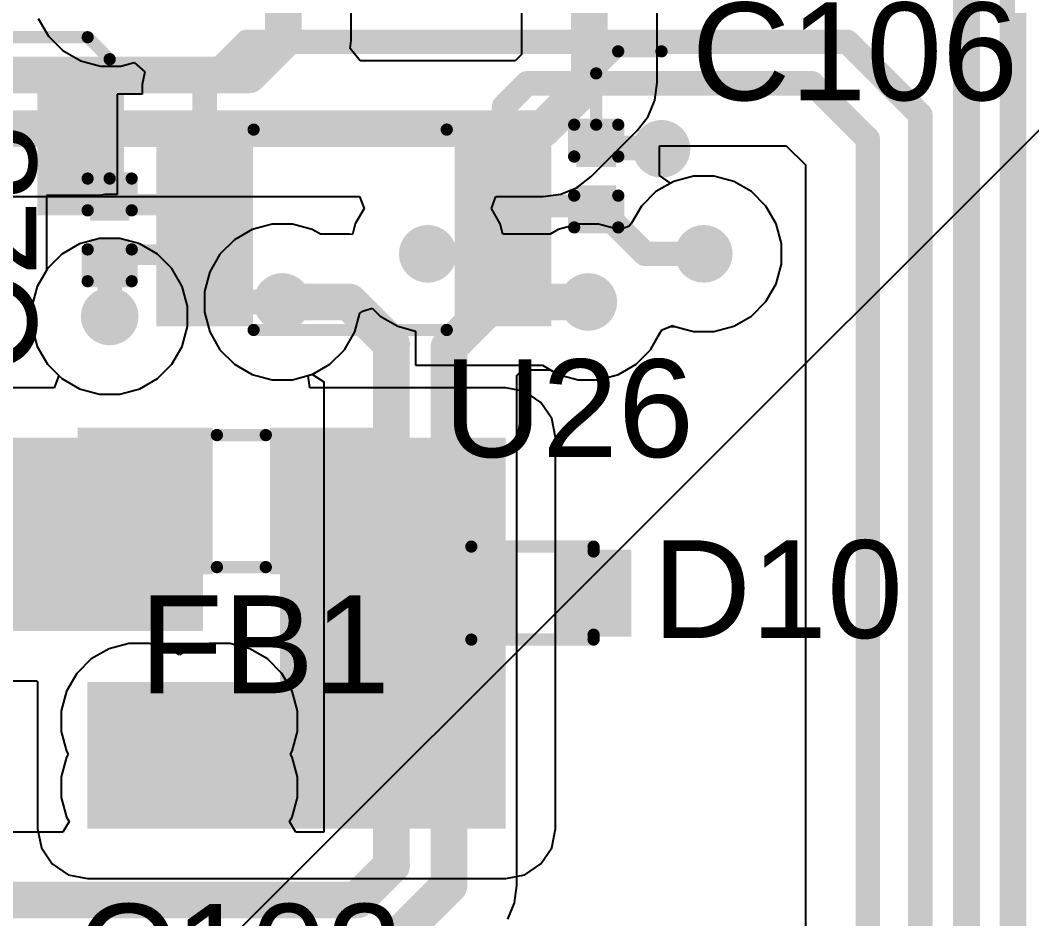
# Model space of a CAD drawing. Header units: millimetres. Extents: x -3 to 5437, y -3 to 5435.
# Drawn here: x 82.89 to 93.4, y 88.24 to 97.58 of the extents above; entities that cross this region are included whole.
import ezdxf

# ---------------------------------------------------------------- set-up
doc = ezdxf.new("R2010")
doc.units = ezdxf.units.MM
for name, color, linetype in [('BottomLayer', 5, 'Continuous'), ('BottomSolder', 6, 'Continuous'), ('TopLayer', 1, 'Continuous'), ('TopOverlay', 2, 'Continuous'), ('TopPaste', 8, 'Continuous'), ('TopSolder', 216, 'Continuous'), ('ViaHoleLayer', 16, 'Continuous')]:
    doc.layers.add(name, color=color, linetype=linetype)
doc.styles.add('Arial', font='', dxfattribs={"height": 0.2})
doc.styles.get('Arial').set_extended_font_data('Arial')

# ---------------------------------------------------------------- blocks, each defined once
blk = doc.blocks.new('CAP_0201_59')
at = {"layer": 'TopLayer'}
for points in [[(-0.45, 0.15), (-0.15, 0.15), (-0.15, -0.15), (-0.45, -0.15)], [(0.15, 0.15), (0.45, 0.15), (0.45, -0.15), (0.15, -0.15)]]:
    blk.add_hatch(color=1, dxfattribs=at).paths.add_polyline_path(points)
at = {"layer": 'TopPaste'}
for points in [[(-0.45, 0.15), (-0.15, 0.15), (-0.15, -0.15), (-0.45, -0.15)], [(0.15, 0.15), (0.45, 0.15), (0.45, -0.15), (0.15, -0.15)]]:
    blk.add_hatch(color=8, dxfattribs=at).paths.add_polyline_path(points)
at = {"layer": 'TopSolder'}
for points in [[(-0.505, 0.205), (-0.095, 0.205), (-0.095, -0.205), (-0.505, -0.205)], [(0.095, 0.205), (0.505, 0.205), (0.505, -0.205), (0.095, -0.205)]]:
    blk.add_hatch(color=216, dxfattribs=at).paths.add_polyline_path(points)
at = {"layer": 'TopOverlay', "const_width": 0.127}
for points in [[(-0.533, 0.229), (-0.533, -0.229)], [(-0.533, 0.229), (-0.203, 0.229)], [(0.203, 0.229), (0.533, 0.229)], [(0.533, 0.229), (0.533, -0.229)], [(-0.533, -0.229), (-0.203, -0.229)], [(0.203, -0.229), (0.533, -0.229)]]:
    blk.add_lwpolyline(points, dxfattribs=at)
at = {"layer": 'TopOverlay', "const_width": 0.0635}
for points in [[(-0.565, 0.229, 1), (-0.502, 0.229, 1)], [(-0.565, 0.229, 1), (-0.502, 0.229, 1)], [(-0.235, 0.229, 1), (-0.171, 0.229, 1)], [(0.171, 0.229, 1), (0.235, 0.229, 1)], [(0.502, 0.229, 1), (0.565, 0.229, 1)], [(0.502, 0.229, 1), (0.565, 0.229, 1)], [(-0.565, -0.229, 1), (-0.502, -0.229, 1)], [(-0.565, -0.229, 1), (-0.502, -0.229, 1)], [(-0.235, -0.229, 1), (-0.171, -0.229, 1)], [(0.171, -0.229, 1), (0.235, -0.229, 1)], [(0.502, -0.229, 1), (0.565, -0.229, 1)], [(0.502, -0.229, 1), (0.565, -0.229, 1)]]:
    blk.add_lwpolyline(points, format="xyb", close=True, dxfattribs=at)
blk = doc.blocks.new('CAP_0201_60')
at = {"layer": 'TopLayer'}
for points in [[(-0.45, 0.15), (-0.15, 0.15), (-0.15, -0.15), (-0.45, -0.15)], [(0.15, 0.15), (0.45, 0.15), (0.45, -0.15), (0.15, -0.15)]]:
    blk.add_hatch(color=1, dxfattribs=at).paths.add_polyline_path(points)
at = {"layer": 'TopPaste'}
for points in [[(-0.45, 0.15), (-0.15, 0.15), (-0.15, -0.15), (-0.45, -0.15)], [(0.15, 0.15), (0.45, 0.15), (0.45, -0.15), (0.15, -0.15)]]:
    blk.add_hatch(color=8, dxfattribs=at).paths.add_polyline_path(points)
at = {"layer": 'TopSolder'}
for points in [[(-0.505, 0.205), (-0.095, 0.205), (-0.095, -0.205), (-0.505, -0.205)], [(0.095, 0.205), (0.505, 0.205), (0.505, -0.205), (0.095, -0.205)]]:
    blk.add_hatch(color=216, dxfattribs=at).paths.add_polyline_path(points)
at = {"layer": 'TopOverlay', "const_width": 0.127}
for points in [[(-0.533, 0.229), (-0.533, -0.229)], [(-0.533, 0.229), (-0.203, 0.229)], [(0.203, 0.229), (0.533, 0.229)], [(0.533, 0.229), (0.533, -0.229)], [(-0.533, -0.229), (-0.203, -0.229)], [(0.203, -0.229), (0.533, -0.229)]]:
    blk.add_lwpolyline(points, dxfattribs=at)
at = {"layer": 'TopOverlay', "const_width": 0.0635}
for points in [[(-0.565, 0.229, 1), (-0.502, 0.229, 1)], [(-0.565, 0.229, 1), (-0.502, 0.229, 1)], [(-0.235, 0.229, 1), (-0.171, 0.229, 1)], [(0.171, 0.229, 1), (0.235, 0.229, 1)], [(0.502, 0.229, 1), (0.565, 0.229, 1)], [(0.502, 0.229, 1), (0.565, 0.229, 1)], [(-0.565, -0.229, 1), (-0.502, -0.229, 1)], [(-0.565, -0.229, 1), (-0.502, -0.229, 1)], [(-0.235, -0.229, 1), (-0.171, -0.229, 1)], [(0.171, -0.229, 1), (0.235, -0.229, 1)], [(0.502, -0.229, 1), (0.565, -0.229, 1)], [(0.502, -0.229, 1), (0.565, -0.229, 1)]]:
    blk.add_lwpolyline(points, format="xyb", close=True, dxfattribs=at)
blk = doc.blocks.new('TXB0102DCUT_61')
at = {"layer": 'TopLayer'}
for points in [[(-1.95, 0.9), (-1.15, 0.9), (-1.15, 0.6), (-1.95, 0.6)], [(1.15, 0.9), (1.95, 0.9), (1.95, 0.6), (1.15, 0.6)], [(-1.95, 0.4), (-1.15, 0.4), (-1.15, 0.1), (-1.95, 0.1)], [(1.15, 0.4), (1.95, 0.4), (1.95, 0.1), (1.15, 0.1)], [(-1.95, -0.1), (-1.15, -0.1), (-1.15, -0.4), (-1.95, -0.4)], [(1.15, -0.1), (1.95, -0.1), (1.95, -0.4), (1.15, -0.4)], [(-1.95, -0.6), (-1.15, -0.6), (-1.15, -0.9), (-1.95, -0.9)], [(1.15, -0.6), (1.95, -0.6), (1.95, -0.9), (1.15, -0.9)]]:
    blk.add_hatch(color=1, dxfattribs=at).paths.add_polyline_path(points)
at = {"layer": 'TopPaste'}
for points in [[(-1.95, 0.9), (-1.15, 0.9), (-1.15, 0.6), (-1.95, 0.6)], [(1.15, 0.9), (1.95, 0.9), (1.95, 0.6), (1.15, 0.6)], [(-1.95, 0.4), (-1.15, 0.4), (-1.15, 0.1), (-1.95, 0.1)], [(1.15, 0.4), (1.95, 0.4), (1.95, 0.1), (1.15, 0.1)], [(-1.95, -0.1), (-1.15, -0.1), (-1.15, -0.4), (-1.95, -0.4)], [(1.15, -0.1), (1.95, -0.1), (1.95, -0.4), (1.15, -0.4)], [(-1.95, -0.6), (-1.15, -0.6), (-1.15, -0.9), (-1.95, -0.9)], [(1.15, -0.6), (1.95, -0.6), (1.95, -0.9), (1.15, -0.9)]]:
    blk.add_hatch(color=8, dxfattribs=at).paths.add_polyline_path(points)
at = {"layer": 'TopSolder'}
for points in [[(-2.052, 1.002), (-1.048, 1.002), (-1.048, 0.498), (-2.052, 0.498)], [(1.048, 1.002), (2.052, 1.002), (2.052, 0.498), (1.048, 0.498)], [(-2.052, 0.502), (-1.048, 0.502), (-1.048, -0.002), (-2.052, -0.002)], [(1.048, 0.502), (2.052, 0.502), (2.052, -0.002), (1.048, -0.002)], [(-2.052, 0.002), (-1.048, 0.002), (-1.048, -0.502), (-2.052, -0.502)], [(1.048, 0.002), (2.052, 0.002), (2.052, -0.502), (1.048, -0.502)], [(-2.052, -0.498), (-1.048, -0.498), (-1.048, -1.002), (-2.052, -1.002)], [(1.048, -0.498), (2.052, -0.498), (2.052, -1.002), (1.048, -1.002)]]:
    blk.add_hatch(color=216, dxfattribs=at).paths.add_polyline_path(points)
at = {"layer": 'TopOverlay'}
for points, const_width in [([(-1.537, 1.092, 1), (-1.613, 1.092, 1)], 0.2), ([(-1.663, 1.092, 1), (-1.563, 1.092, 1)], 0.1), ([(-1.587, 1.092, 1), (-1.487, 1.092, 1)], 0.1), ([(-1.073, 1.041, 1), (-1.01, 1.041, 1)], 0.0635), ([(0.933, 1.041, 1), (0.997, 1.041, 1)], 0.0635), ([(-1.073, -1.041, 1), (-1.01, -1.041, 1)], 0.0635), ([(0.933, -1.041, 1), (0.997, -1.041, 1)], 0.0635)]:
    blk.add_lwpolyline(points, format="xyb", close=True, dxfattribs=dict(at, const_width=const_width))
at = {"layer": 'TopOverlay', "const_width": 0.127}
for points in [[(-1.041, 1.041), (0.965, 1.041)], [(-1.041, -1.041), (0.965, -1.041)]]:
    blk.add_lwpolyline(points, dxfattribs=at)
blk = doc.blocks.new('I___0805_83')
at = {"layer": 'TopLayer'}
for points in [[(-1.6, 0.66), (-0.4, 0.66), (-0.4, -0.66), (-1.6, -0.66)], [(0.4, 0.66), (1.6, 0.66), (1.6, -0.66), (0.4, -0.66)]]:
    blk.add_hatch(color=1, dxfattribs=at).paths.add_polyline_path(points)
at = {"layer": 'TopPaste'}
for points in [[(-1.6, 0.66), (-0.4, 0.66), (-0.4, -0.66), (-1.6, -0.66)], [(0.4, 0.66), (1.6, 0.66), (1.6, -0.66), (0.4, -0.66)]]:
    blk.add_hatch(color=8, dxfattribs=at).paths.add_polyline_path(points)
at = {"layer": 'TopSolder'}
for points in [[(-1.702, 0.762), (-0.298, 0.762), (-0.298, -0.762), (-1.702, -0.762)], [(0.298, 0.762), (1.702, 0.762), (1.702, -0.762), (0.298, -0.762)]]:
    blk.add_hatch(color=216, dxfattribs=at).paths.add_polyline_path(points)
at = {"layer": 'TopOverlay', "const_width": 0.127}
for points in [[(-0.254, 0.686), (0.254, 0.686)], [(-0.254, -0.686), (0.254, -0.686)]]:
    blk.add_lwpolyline(points, dxfattribs=at)
at = {"layer": 'TopOverlay', "const_width": 0.0635}
for points in [[(-0.286, 0.686, 1), (-0.222, 0.686, 1)], [(0.222, 0.686, 1), (0.286, 0.686, 1)], [(-0.286, -0.686, 1), (-0.222, -0.686, 1)], [(0.222, -0.686, 1), (0.286, -0.686, 1)]]:
    blk.add_lwpolyline(points, format="xyb", close=True, dxfattribs=at)
blk = doc.blocks.new('SOD_523_90')
at = {"layer": 'TopLayer'}
for points in [[(-0.9, 0.35), (-0.3, 0.35), (-0.3, -0.35), (-0.9, -0.35)], [(0.3, 0.35), (0.9, 0.35), (0.9, -0.35), (0.3, -0.35)]]:
    blk.add_hatch(color=1, dxfattribs=at).paths.add_polyline_path(points)
at = {"layer": 'TopOverlay'}
for points in [[(0.666, 0.356), (1.428, 0.356), (1.428, 0.533), (0.666, 0.533)], [(0.945, -0.381), (1.428, -0.381), (1.428, 0.381), (0.945, 0.381)], [(0.666, -0.533), (1.428, -0.533), (1.428, -0.356), (0.666, -0.356)]]:
    blk.add_hatch(color=2, dxfattribs=at).paths.add_polyline_path(points)
at = {"layer": 'TopPaste'}
for points in [[(-0.9, 0.35), (-0.3, 0.35), (-0.3, -0.35), (-0.9, -0.35)], [(0.3, 0.35), (0.9, 0.35), (0.9, -0.35), (0.3, -0.35)]]:
    blk.add_hatch(color=8, dxfattribs=at).paths.add_polyline_path(points)
at = {"layer": 'TopSolder'}
for points in [[(-1.002, 0.452), (-0.198, 0.452), (-0.198, -0.452), (-1.002, -0.452)], [(0.198, 0.452), (1.002, 0.452), (1.002, -0.452), (0.198, -0.452)]]:
    blk.add_hatch(color=216, dxfattribs=at).paths.add_polyline_path(points)
at = {"layer": 'TopOverlay', "const_width": 0.127}
for points in [[(0.66, 0.483), (-0.61, 0.483)], [(-0.61, 0.482), (-0.61, 0.432)], [(-0.61, -0.432), (-0.61, -0.482)], [(0.66, -0.483), (-0.61, -0.483)]]:
    blk.add_lwpolyline(points, dxfattribs=at)
at = {"layer": 'TopOverlay', "const_width": 0.0635}
for points in [[(-0.641, 0.483, 1), (-0.578, 0.483, 1)], [(-0.641, 0.482, 1), (-0.578, 0.482, 1)], [(0.629, 0.483, 1), (0.692, 0.483, 1)], [(-0.641, 0.432, 1), (-0.578, 0.432, 1)], [(-0.641, -0.432, 1), (-0.578, -0.432, 1)], [(-0.641, -0.482, 1), (-0.578, -0.482, 1)], [(-0.641, -0.483, 1), (-0.578, -0.483, 1)], [(0.629, -0.483, 1), (0.692, -0.483, 1)]]:
    blk.add_lwpolyline(points, format="xyb", close=True, dxfattribs=at)

msp = doc.modelspace()

# ---------------------------------------------------------------- hatches: boundary and pattern name
at = {"layer": 'BottomLayer'}
h = msp.add_hatch(color=5, dxfattribs=at)
edge = h.paths.add_edge_path()
edge.add_arc((89.553, 96.244), 0.3, 0, 360)
h = msp.add_hatch(color=5, dxfattribs=at)
edge = h.paths.add_edge_path()
edge.add_arc((87.125, 95.153), 0.3, 0, 360)
h = msp.add_hatch(color=5, dxfattribs=at)
edge = h.paths.add_edge_path()
edge.add_arc((89.992, 95.153), 0.3, 0, 360)
h = msp.add_hatch(color=5, dxfattribs=at)
edge = h.paths.add_edge_path()
edge.add_arc((85.613, 94.653), 0.3, 0, 360)
h = msp.add_hatch(color=5, dxfattribs=at)
edge = h.paths.add_edge_path()
edge.add_arc((88.793, 94.653), 0.3, 0, 360)
h = msp.add_hatch(color=5, dxfattribs=at)
edge = h.paths.add_edge_path()
edge.add_arc((83.82, 94.503), 0.3, 0, 360)
h = msp.add_hatch(color=5, dxfattribs=at)
edge = h.paths.add_edge_path()
edge.add_arc((84.125, 90.297), 0.3, 0, 360)
h = msp.add_hatch(color=5, dxfattribs=at)
edge = h.paths.add_edge_path()
edge.add_arc((84.963, 90.297), 0.3, 0, 360)
h = msp.add_hatch(color=5, dxfattribs=at)
edge = h.paths.add_edge_path()
edge.add_arc((84.125, 89.611), 0.3, 0, 360)
h = msp.add_hatch(color=5, dxfattribs=at)
edge = h.paths.add_edge_path()
edge.add_arc((84.963, 89.611), 0.3, 0, 360)
at = {"layer": 'TopLayer'}
for points in [[(83.067, 95.552), (83.97, 95.552), (83.97, 97.013), (83.067, 97.013)], [(84.722, 95.774), (83.771, 95.774), (83.771, 95.552), (84.722, 95.552)], [(87.907, 95.532), (88.875, 95.532), (88.875, 95.769), (87.907, 95.769)], [(84.807, 95.252), (83.771, 95.252), (83.771, 95.037), (84.807, 95.037)], [(87.907, 95.274), (86.871, 95.274), (86.871, 95.037), (87.907, 95.037)], [(72.373, 92.44), (83.962, 92.44), (83.962, 93.244), (72.373, 93.244)], [(78.723, 91.233), (84.788, 91.233), (84.788, 93.244), (78.723, 93.244)], [(85.588, 89.18), (87.935, 89.18), (87.935, 93.244), (85.588, 93.244)], [(83.588, 89.18), (87.85, 89.18), (87.85, 90.704), (83.588, 90.704)]]:
    msp.add_hatch(color=1, dxfattribs=at).paths.add_polyline_path(points)
h = msp.add_hatch(color=1, dxfattribs=at)
edge = h.paths.add_edge_path()
edge.add_arc((89.553, 96.244), 0.3, 0, 360)
h = msp.add_hatch(color=1, dxfattribs=at)
edge = h.paths.add_edge_path()
edge.add_arc((87.125, 95.153), 0.3, 0, 360)
h = msp.add_hatch(color=1, dxfattribs=at)
edge = h.paths.add_edge_path()
edge.add_arc((89.992, 95.153), 0.3, 0, 360)
h = msp.add_hatch(color=1, dxfattribs=at)
edge = h.paths.add_edge_path()
edge.add_arc((85.613, 94.653), 0.3, 0, 360)
h = msp.add_hatch(color=1, dxfattribs=at)
edge = h.paths.add_edge_path()
edge.add_arc((88.793, 94.653), 0.3, 0, 360)
h = msp.add_hatch(color=1, dxfattribs=at)
edge = h.paths.add_edge_path()
edge.add_arc((83.82, 94.503), 0.3, 0, 360)
h = msp.add_hatch(color=1, dxfattribs=at)
edge = h.paths.add_edge_path()
edge.add_arc((84.125, 90.297), 0.3, 0, 360)
h = msp.add_hatch(color=1, dxfattribs=at)
edge = h.paths.add_edge_path()
edge.add_arc((84.963, 90.297), 0.3, 0, 360)
h = msp.add_hatch(color=1, dxfattribs=at)
edge = h.paths.add_edge_path()
edge.add_arc((84.125, 89.611), 0.3, 0, 360)
h = msp.add_hatch(color=1, dxfattribs=at)
edge = h.paths.add_edge_path()
edge.add_arc((84.963, 89.611), 0.3, 0, 360)
at = {"layer": 'ViaHoleLayer'}
h = msp.add_hatch(color=16, dxfattribs=at)
edge = h.paths.add_edge_path()
edge.add_arc((89.553, 96.244), 0.15, 0, 360)
h = msp.add_hatch(color=16, dxfattribs=at)
edge = h.paths.add_edge_path()
edge.add_arc((87.125, 95.153), 0.15, 0, 360)
h = msp.add_hatch(color=16, dxfattribs=at)
edge = h.paths.add_edge_path()
edge.add_arc((89.992, 95.153), 0.15, 0, 360)
h = msp.add_hatch(color=16, dxfattribs=at)
edge = h.paths.add_edge_path()
edge.add_arc((85.613, 94.653), 0.15, 0, 360)
h = msp.add_hatch(color=16, dxfattribs=at)
edge = h.paths.add_edge_path()
edge.add_arc((88.793, 94.653), 0.15, 0, 360)
h = msp.add_hatch(color=16, dxfattribs=at)
edge = h.paths.add_edge_path()
edge.add_arc((83.82, 94.503), 0.15, 0, 360)
h = msp.add_hatch(color=16, dxfattribs=at)
edge = h.paths.add_edge_path()
edge.add_arc((84.125, 90.297), 0.15, 0, 360)
h = msp.add_hatch(color=16, dxfattribs=at)
edge = h.paths.add_edge_path()
edge.add_arc((84.963, 90.297), 0.15, 0, 360)
h = msp.add_hatch(color=16, dxfattribs=at)
edge = h.paths.add_edge_path()
edge.add_arc((84.125, 89.611), 0.15, 0, 360)
h = msp.add_hatch(color=16, dxfattribs=at)
edge = h.paths.add_edge_path()
edge.add_arc((84.963, 89.611), 0.15, 0, 360)

# ---------------------------------------------------------------- linework, layer by layer
at = {"layer": 'BottomLayer'}
for p, q in [((86.328, 97.371), (86.328, 97.666)), ((88.099, 97.666), (88.099, 97.225)), ((89.508, 96.933), (89.508, 97.666)), ((86.317, 97.286), (86.328, 97.371)), ((86.422, 97.159), (86.317, 97.286)), ((88.099, 97.225), (88.033, 97.159)), ((88.033, 97.159), (86.422, 97.159)), ((89.484, 96.751), (89.508, 96.933)), ((89.413, 96.581), (89.484, 96.751)), ((89.301, 96.435), (89.413, 96.581)), ((88.823, 95.956), (89.301, 96.435)), ((88.677, 95.844), (88.823, 95.956)), ((89.886, 95.961), (89.68, 95.906)), ((90.098, 95.961), (89.886, 95.961)), ((90.304, 95.906), (90.098, 95.961)), ((89.68, 95.906), (89.496, 95.8)), ((90.488, 95.8), (90.304, 95.906)), ((74.661, 95.75), (86.416, 95.75)), ((86.416, 95.75), (86.463, 95.623)), ((87.787, 95.623), (87.833, 95.75)), ((87.833, 95.75), (88.324, 95.75)), ((88.324, 95.75), (88.507, 95.774)), ((88.507, 95.774), (88.677, 95.844)), ((89.496, 95.8), (89.345, 95.649)), ((90.638, 95.649), (90.488, 95.8)), ((89.345, 95.649), (89.243, 95.473)), ((90.745, 95.465), (90.638, 95.649)), ((86.463, 95.623), (86.372, 95.465)), ((87.878, 95.465), (87.787, 95.623)), ((85.507, 95.461), (85.301, 95.406)), ((85.719, 95.461), (85.507, 95.461)), ((85.925, 95.406), (85.719, 95.461)), ((86.372, 95.465), (86.342, 95.353)), ((87.906, 95.358), (87.878, 95.465)), ((88.686, 95.461), (88.481, 95.406)), ((88.899, 95.461), (88.686, 95.461)), ((89.105, 95.406), (88.899, 95.461)), ((89.217, 95.44), (89.117, 95.399)), ((89.243, 95.473), (89.217, 95.44)), ((90.8, 95.26), (90.745, 95.465)), ((85.301, 95.406), (85.117, 95.3)), ((86.009, 95.358), (85.925, 95.406)), ((86.307, 95.358), (86.009, 95.358)), ((86.342, 95.353), (86.307, 95.358)), ((88.397, 95.358), (87.906, 95.358)), ((88.481, 95.406), (88.397, 95.358)), ((89.117, 95.399), (89.105, 95.406)), ((83.508, 95.256), (83.324, 95.15)), ((83.714, 95.311), (83.508, 95.256)), ((83.926, 95.311), (83.714, 95.311)), ((84.132, 95.256), (83.926, 95.311)), ((84.316, 95.15), (84.132, 95.256)), ((85.117, 95.3), (84.966, 95.149)), ((90.8, 95.047), (90.8, 95.26)), ((83.324, 95.15), (83.173, 94.999)), ((84.467, 94.999), (84.316, 95.15)), ((84.966, 95.149), (84.86, 94.965)), ((90.745, 94.841), (90.8, 95.047)), ((83.173, 94.999), (83.067, 94.815)), ((84.573, 94.815), (84.467, 94.999)), ((84.86, 94.965), (84.805, 94.76)), ((83.067, 94.815), (83.012, 94.61)), ((84.628, 94.61), (84.573, 94.815)), ((90.638, 94.657), (90.745, 94.841)), ((84.805, 94.76), (84.805, 94.547)), ((83.012, 94.61), (83.012, 94.397)), ((84.628, 94.397), (84.628, 94.61)), ((90.488, 94.507), (90.638, 94.657)), ((84.805, 94.547), (84.86, 94.341)), ((90.304, 94.4), (90.488, 94.507)), ((83.012, 94.397), (83.067, 94.191)), ((84.573, 94.191), (84.628, 94.397)), ((89.55, 94.359), (89.646, 94.398)), ((89.646, 94.398), (89.692, 94.397)), ((89.692, 94.397), (89.886, 94.345)), ((90.098, 94.345), (90.304, 94.4)), ((84.86, 94.341), (84.966, 94.157)), ((89.439, 94.157), (89.546, 94.341)), ((89.546, 94.341), (89.55, 94.359)), ((89.886, 94.345), (90.098, 94.345)), ((83.067, 94.191), (83.173, 94.007)), ((84.467, 94.007), (84.573, 94.191)), ((84.966, 94.157), (85.117, 94.007)), ((89.289, 94.007), (89.439, 94.157)), ((83.173, 94.007), (83.324, 93.857)), ((84.316, 93.857), (84.467, 94.007)), ((85.117, 94.007), (85.301, 93.9)), ((89.105, 93.9), (89.289, 94.007)), ((83.324, 93.857), (83.508, 93.75)), ((84.132, 93.75), (84.316, 93.857)), ((85.301, 93.9), (85.507, 93.845)), ((85.719, 93.845), (85.917, 93.898)), ((85.917, 93.898), (85.927, 93.899)), ((85.927, 93.899), (86.044, 93.822)), ((88.049, 93.89), (88.107, 93.949)), ((88.049, 88.59), (88.049, 93.89)), ((88.107, 93.949), (88.397, 93.949)), ((88.397, 93.949), (88.481, 93.9)), ((88.481, 93.9), (88.686, 93.845)), ((88.899, 93.845), (89.105, 93.9)), ((83.508, 93.75), (83.714, 93.695)), ((83.926, 93.695), (84.132, 93.75)), ((85.507, 93.845), (85.719, 93.845)), ((86.044, 93.822), (86.044, 89.145)), ((88.686, 93.845), (88.899, 93.845)), ((83.714, 93.695), (83.926, 93.695)), ((83.813, 91.05), (83.629, 90.944)), ((84.018, 91.105), (83.813, 91.05)), ((84.231, 91.105), (84.018, 91.105)), ((84.437, 91.05), (84.231, 91.105)), ((84.544, 90.988), (84.437, 91.05)), ((84.651, 91.05), (84.544, 90.988)), ((84.857, 91.105), (84.651, 91.05)), ((85.069, 91.105), (84.857, 91.105)), ((85.275, 91.05), (85.069, 91.105)), ((85.459, 90.944), (85.275, 91.05)), ((83.629, 90.944), (83.478, 90.793)), ((85.61, 90.793), (85.459, 90.944)), ((83.478, 90.793), (83.372, 90.609)), ((85.716, 90.609), (85.61, 90.793)), ((83.372, 90.609), (83.317, 90.403)), ((85.771, 90.403), (85.716, 90.609)), ((83.317, 90.403), (83.317, 90.191)), ((85.771, 90.191), (85.771, 90.403)), ((83.317, 90.191), (83.372, 89.985)), ((85.716, 89.985), (85.771, 90.191)), ((83.372, 89.985), (83.39, 89.954)), ((85.698, 89.954), (85.716, 89.985)), ((83.372, 89.923), (83.317, 89.718)), ((83.39, 89.954), (83.372, 89.923)), ((85.716, 89.923), (85.698, 89.954)), ((85.771, 89.718), (85.716, 89.923)), ((83.317, 89.718), (83.317, 89.505)), ((85.771, 89.505), (85.771, 89.718)), ((83.317, 89.505), (83.372, 89.299)), ((85.716, 89.299), (85.771, 89.505)), ((83.398, 89.255), (83.334, 89.145)), ((83.372, 89.299), (83.398, 89.255)), ((85.69, 89.255), (85.716, 89.299)), ((85.754, 89.145), (85.69, 89.255)), ((83.334, 89.145), (77.455, 89.145)), ((86.044, 89.145), (85.754, 89.145)), ((88.025, 88.408), (88.049, 88.59)), ((87.955, 88.238), (88.025, 88.408))]:
    msp.add_line(p, q, dxfattribs=at)
at = {"layer": 'BottomLayer', "const_width": 0.381}
for points in [[(85.623, 97.371), (85.623, 98.061)], [(88.803, 96.933), (88.803, 98.061)], [(85.266, 97.013), (85.623, 97.371)], [(75.04, 97.013), (85.266, 97.013)], [(88.324, 96.454), (88.803, 96.933)], [(74.661, 96.454), (88.324, 96.454)], [(85.613, 94.653), (86.307, 94.653)], [(86.307, 94.653), (86.748, 94.212)], [(87.345, 94.182), (87.816, 94.653)], [(87.816, 94.653), (88.793, 94.653)], [(86.748, 88.798), (86.748, 94.212)], [(87.345, 88.59), (87.345, 94.182)], [(86.391, 88.44), (86.748, 88.798)], [(86.494, 87.74), (87.345, 88.59)], [(77.06, 88.44), (86.391, 88.44)]]:
    msp.add_lwpolyline(points, dxfattribs=at)
at = {"layer": 'BottomLayer', "const_width": 0.191}
for points in [[(85.528, 97.371, 1), (85.719, 97.371, 1)], [(85.528, 97.371, 1), (85.719, 97.371, 1)], [(85.17, 97.013, 1), (85.361, 97.013, 1)], [(85.17, 97.013, 1), (85.361, 97.013, 1)], [(88.708, 96.933, 1), (88.898, 96.933, 1)], [(88.708, 96.933, 1), (88.898, 96.933, 1)], [(88.229, 96.454, 1), (88.42, 96.454, 1)], [(88.229, 96.454, 1), (88.42, 96.454, 1)], [(85.518, 94.653, 1), (85.708, 94.653, 1)], [(86.212, 94.653, 1), (86.403, 94.653, 1)], [(86.212, 94.653, 1), (86.403, 94.653, 1)], [(87.72, 94.653, 1), (87.911, 94.653, 1)], [(87.72, 94.653, 1), (87.911, 94.653, 1)], [(88.697, 94.653, 1), (88.888, 94.653, 1)], [(86.653, 94.212, 1), (86.844, 94.212, 1)], [(86.653, 94.212, 1), (86.844, 94.212, 1)], [(87.249, 94.182, 1), (87.44, 94.182, 1)], [(87.249, 94.182, 1), (87.44, 94.182, 1)], [(86.653, 88.798, 1), (86.844, 88.798, 1)], [(86.653, 88.798, 1), (86.844, 88.798, 1)], [(87.249, 88.59, 1), (87.44, 88.59, 1)], [(87.249, 88.59, 1), (87.44, 88.59, 1)], [(86.296, 88.44, 1), (86.486, 88.44, 1)], [(86.296, 88.44, 1), (86.486, 88.44, 1)]]:
    msp.add_lwpolyline(points, format="xyb", close=True, dxfattribs=at)
at = {"layer": 'BottomSolder'}
msp.add_line((0.338, 3.382), (5436.901, 5435.166), dxfattribs=at)
at = {"layer": 'TopLayer'}
for p, q in [((83.078, 97.599), (83.184, 97.415)), ((83.184, 97.415), (83.334, 97.265)), ((83.334, 97.265), (83.519, 97.158)), ((83.519, 97.158), (83.724, 97.103)), ((83.937, 97.103), (84.075, 97.14)), ((84.075, 97.14), (84.185, 97.043)), ((83.724, 97.103), (83.937, 97.103)), ((84.185, 97.043), (84.159, 96.914)), ((84.159, 96.914), (84.159, 96.811)), ((84.159, 96.811), (83.899, 96.811)), ((83.899, 96.811), (83.899, 95.77)), ((89.533, 95.968), (89.533, 96.277)), ((89.533, 96.277), (90.849, 96.277)), ((90.849, 96.277), (91.049, 96.078)), ((91.049, 96.078), (91.049, 86.565)), ((89.646, 95.887), (89.533, 95.968)), ((89.886, 95.961), (89.68, 95.906)), ((90.098, 95.961), (89.886, 95.961)), ((90.304, 95.906), (90.098, 95.961)), ((89.68, 95.906), (89.646, 95.887)), ((90.488, 95.8), (90.304, 95.906)), ((83.721, 95.76), (83.162, 95.76)), ((83.162, 95.76), (83.162, 94.98)), ((83.771, 95.77), (83.721, 95.76)), ((83.899, 95.77), (83.771, 95.77)), ((90.638, 95.649), (90.488, 95.8)), ((90.745, 95.465), (90.638, 95.649)), ((90.8, 95.26), (90.745, 95.465)), ((90.8, 95.047), (90.8, 95.26)), ((90.745, 94.841), (90.8, 95.047)), ((83.162, 94.98), (83.067, 94.815)), ((83.067, 94.815), (83.012, 94.61)), ((90.638, 94.657), (90.745, 94.841)), ((83.012, 94.61), (83.012, 94.397)), ((86.451, 94.557), (86.548, 94.587)), ((86.548, 94.587), (86.629, 94.507)), ((90.488, 94.507), (90.638, 94.657)), ((86.366, 94.341), (86.418, 94.537)), ((86.418, 94.537), (86.451, 94.557)), ((86.629, 94.507), (86.813, 94.4)), ((90.304, 94.4), (90.488, 94.507)), ((83.012, 94.397), (83.067, 94.191)), ((86.813, 94.4), (86.999, 94.351)), ((89.568, 94.366), (89.668, 94.407)), ((89.668, 94.407), (89.68, 94.4)), ((89.68, 94.4), (89.886, 94.345)), ((90.098, 94.345), (90.304, 94.4)), ((86.259, 94.157), (86.366, 94.341)), ((86.999, 94.351), (86.999, 93.995)), ((89.439, 94.157), (89.541, 94.334)), ((89.541, 94.334), (89.568, 94.366)), ((89.886, 94.345), (90.098, 94.345)), ((83.067, 94.191), (83.173, 94.007)), ((86.109, 94.007), (86.259, 94.157)), ((89.289, 94.007), (89.439, 94.157)), ((83.173, 94.007), (83.291, 93.889)), ((85.925, 93.9), (86.109, 94.007)), ((86.999, 93.995), (88.316, 93.995)), ((88.316, 93.995), (88.481, 93.9)), ((89.105, 93.9), (89.289, 94.007)), ((83.291, 93.889), (83.245, 93.762)), ((85.882, 93.889), (85.925, 93.9)), ((85.899, 93.762), (85.882, 93.889)), ((88.481, 93.9), (88.686, 93.845)), ((88.899, 93.845), (89.105, 93.9)), ((83.245, 93.762), (74.891, 93.762)), ((87.935, 93.762), (85.899, 93.762)), ((88.133, 93.722), (87.935, 93.762)), ((88.686, 93.845), (88.899, 93.845)), ((88.301, 93.61), (88.133, 93.722)), ((88.413, 93.442), (88.301, 93.61)), ((88.453, 93.244), (88.413, 93.442)), ((88.453, 89.18), (88.453, 93.244)), ((78.723, 90.715), (83.062, 90.715)), ((83.062, 90.715), (83.07, 90.704)), ((83.07, 90.704), (83.07, 89.18)), ((83.07, 89.18), (83.11, 88.982)), ((88.413, 88.982), (88.453, 89.18)), ((83.11, 88.982), (83.222, 88.814)), ((88.301, 88.814), (88.413, 88.982)), ((83.222, 88.814), (83.39, 88.702)), ((88.133, 88.702), (88.301, 88.814)), ((83.39, 88.702), (83.588, 88.662)), ((87.935, 88.662), (88.133, 88.702)), ((83.588, 88.662), (87.935, 88.662))]:
    msp.add_line(p, q, dxfattribs=at)
for points, const_width in [([(93.205, 87.121), (93.205, 110.916)], 0.279), ([(92.723, 86.921), (92.723, 110.716)], 0.279), ([(84.807, 96.914), (85.249, 97.357)], 0.254), ([(85.249, 97.357), (91.483, 97.357)], 0.254), ([(91.483, 97.357), (92.242, 96.597)], 0.254), ([(84.807, 96.153), (84.807, 96.914)], 0.254), ([(87.917, 96.684), (88.158, 96.925)], 0.254), ([(88.158, 96.925), (91.117, 96.925)], 0.254), ([(91.117, 96.925), (91.696, 96.346)], 0.254), ([(87.917, 96.176), (87.917, 96.684)], 0.254), ([(92.242, 86.63), (92.242, 96.597)], 0.254), ([(88.875, 96.261), (88.883, 96.253)], 0.254), ([(88.883, 96.253), (89.545, 96.253)], 0.254), ([(89.545, 96.253), (89.553, 96.244)], 0.254), ([(91.696, 86.565), (91.696, 96.346)], 0.254), ([(87.907, 96.166), (87.917, 96.176)], 0.254), ([(87.907, 96.153), (87.907, 96.166)], 0.254), ([(88.875, 95.661), (89.383, 95.153)], 0.254), ([(83.82, 94.503), (83.82, 95.102)], 0.254), ([(89.383, 95.153), (89.992, 95.153)], 0.254), ([(84.807, 94.653), (85.613, 94.653)], 0.254), ([(87.907, 94.653), (88.793, 94.653)], 0.254)]:
    msp.add_lwpolyline(points, dxfattribs=dict(at, const_width=const_width))
at = {"layer": 'TopLayer', "const_width": 0.127}
for points in [[(85.185, 97.357, 1), (85.312, 97.357, 1)], [(85.185, 97.357, 1), (85.312, 97.357, 1)], [(91.419, 97.357, 1), (91.546, 97.357, 1)], [(91.419, 97.357, 1), (91.546, 97.357, 1)], [(84.743, 96.914, 1), (84.87, 96.914, 1)], [(84.743, 96.914, 1), (84.87, 96.914, 1)], [(88.094, 96.925, 1), (88.221, 96.925, 1)], [(88.094, 96.925, 1), (88.221, 96.925, 1)], [(91.054, 96.925, 1), (91.181, 96.925, 1)], [(91.054, 96.925, 1), (91.181, 96.925, 1)], [(87.854, 96.684, 1), (87.981, 96.684, 1)], [(87.854, 96.684, 1), (87.981, 96.684, 1)], [(92.179, 96.597, 1), (92.306, 96.597, 1)], [(92.179, 96.597, 1), (92.306, 96.597, 1)], [(88.811, 96.261, 1), (88.938, 96.261, 1)], [(88.82, 96.253, 1), (88.947, 96.253, 1)], [(88.82, 96.253, 1), (88.947, 96.253, 1)], [(89.481, 96.253, 1), (89.608, 96.253, 1)], [(89.481, 96.253, 1), (89.608, 96.253, 1)], [(91.633, 96.346, 1), (91.76, 96.346, 1)], [(91.633, 96.346, 1), (91.76, 96.346, 1)], [(84.743, 96.153, 1), (84.87, 96.153, 1)], [(87.843, 96.166, 1), (87.97, 96.166, 1)], [(87.843, 96.166, 1), (87.97, 96.166, 1)], [(87.843, 96.153, 1), (87.97, 96.153, 1)], [(87.854, 96.176, 1), (87.981, 96.176, 1)], [(87.854, 96.176, 1), (87.981, 96.176, 1)], [(89.49, 96.244, 1), (89.617, 96.244, 1)], [(88.811, 95.661, 1), (88.938, 95.661, 1)], [(83.756, 95.102, 1), (83.883, 95.102, 1)], [(89.319, 95.153, 1), (89.446, 95.153, 1)], [(89.319, 95.153, 1), (89.446, 95.153, 1)], [(89.928, 95.153, 1), (90.055, 95.153, 1)], [(84.743, 94.653, 1), (84.87, 94.653, 1)], [(85.549, 94.653, 1), (85.676, 94.653, 1)], [(87.843, 94.653, 1), (87.97, 94.653, 1)], [(88.729, 94.653, 1), (88.856, 94.653, 1)], [(83.756, 94.503, 1), (83.883, 94.503, 1)]]:
    msp.add_lwpolyline(points, format="xyb", close=True, dxfattribs=at)
at = {"layer": 'TopOverlay', "const_width": 0.127}
for points in [[(82.787, 97.404), (83.591, 97.404)], [(83.591, 97.404), (83.82, 97.175)], [(88.875, 97.028), (89.103, 97.257)], [(89.103, 97.257), (89.553, 97.257)], [(83.82, 95.936), (83.82, 97.175)], [(88.875, 96.495), (88.875, 97.028)]]:
    msp.add_lwpolyline(points, dxfattribs=at)
at = {"layer": 'TopOverlay', "const_width": 0.0635}
for points in [[(83.56, 97.404, 1), (83.623, 97.404, 1)], [(83.56, 97.404, 1), (83.623, 97.404, 1)], [(89.071, 97.257, 1), (89.135, 97.257, 1)], [(89.071, 97.257, 1), (89.135, 97.257, 1)], [(89.521, 97.257, 1), (89.585, 97.257, 1)], [(83.788, 97.175, 1), (83.852, 97.175, 1)], [(83.788, 97.175, 1), (83.852, 97.175, 1)], [(88.843, 97.028, 1), (88.906, 97.028, 1)], [(88.843, 97.028, 1), (88.906, 97.028, 1)], [(88.843, 96.495, 1), (88.906, 96.495, 1)], [(83.788, 95.936, 1), (83.852, 95.936, 1)]]:
    msp.add_lwpolyline(points, format="xyb", close=True, dxfattribs=at)
at = {"layer": 'TopSolder'}
msp.add_line((0.338, 3.382), (5436.901, 5435.166), dxfattribs=at)

# ---------------------------------------------------------------- block references
for name, p in [('TXB0102DCUT_61', (86.357, 95.403)), ('I___0805_83', (85.188, 92.584))]:
    msp.add_blockref(name, p)
for name, p, rotation in [('CAP_0201_59', (88.875, 95.961), 90), ('CAP_0201_60', (83.82, 95.402), 90), ('SOD_523_90', (88.238, 91.628), 180)]:
    msp.add_blockref(name, p, dxfattribs=dict(rotation=rotation))

# ---------------------------------------------------------------- texts
at = {"layer": 'TopOverlay', "style": 'Arial'}
for s, p in [('C106', (89.866, 96.749)), ('U26', (87.287, 93.041)), ('D10', (89.459, 91.161)), ('FB1', (84.13, 90.587)), ('C102', (83.468, 87.382))]:
    msp.add_text(s, height=1.016, dxfattribs=at).set_placement(p)
msp.add_text('C28', height=1.016, rotation=90, dxfattribs=at).set_placement((83.058, 93.896))

doc.saveas('drawing.dxf')
